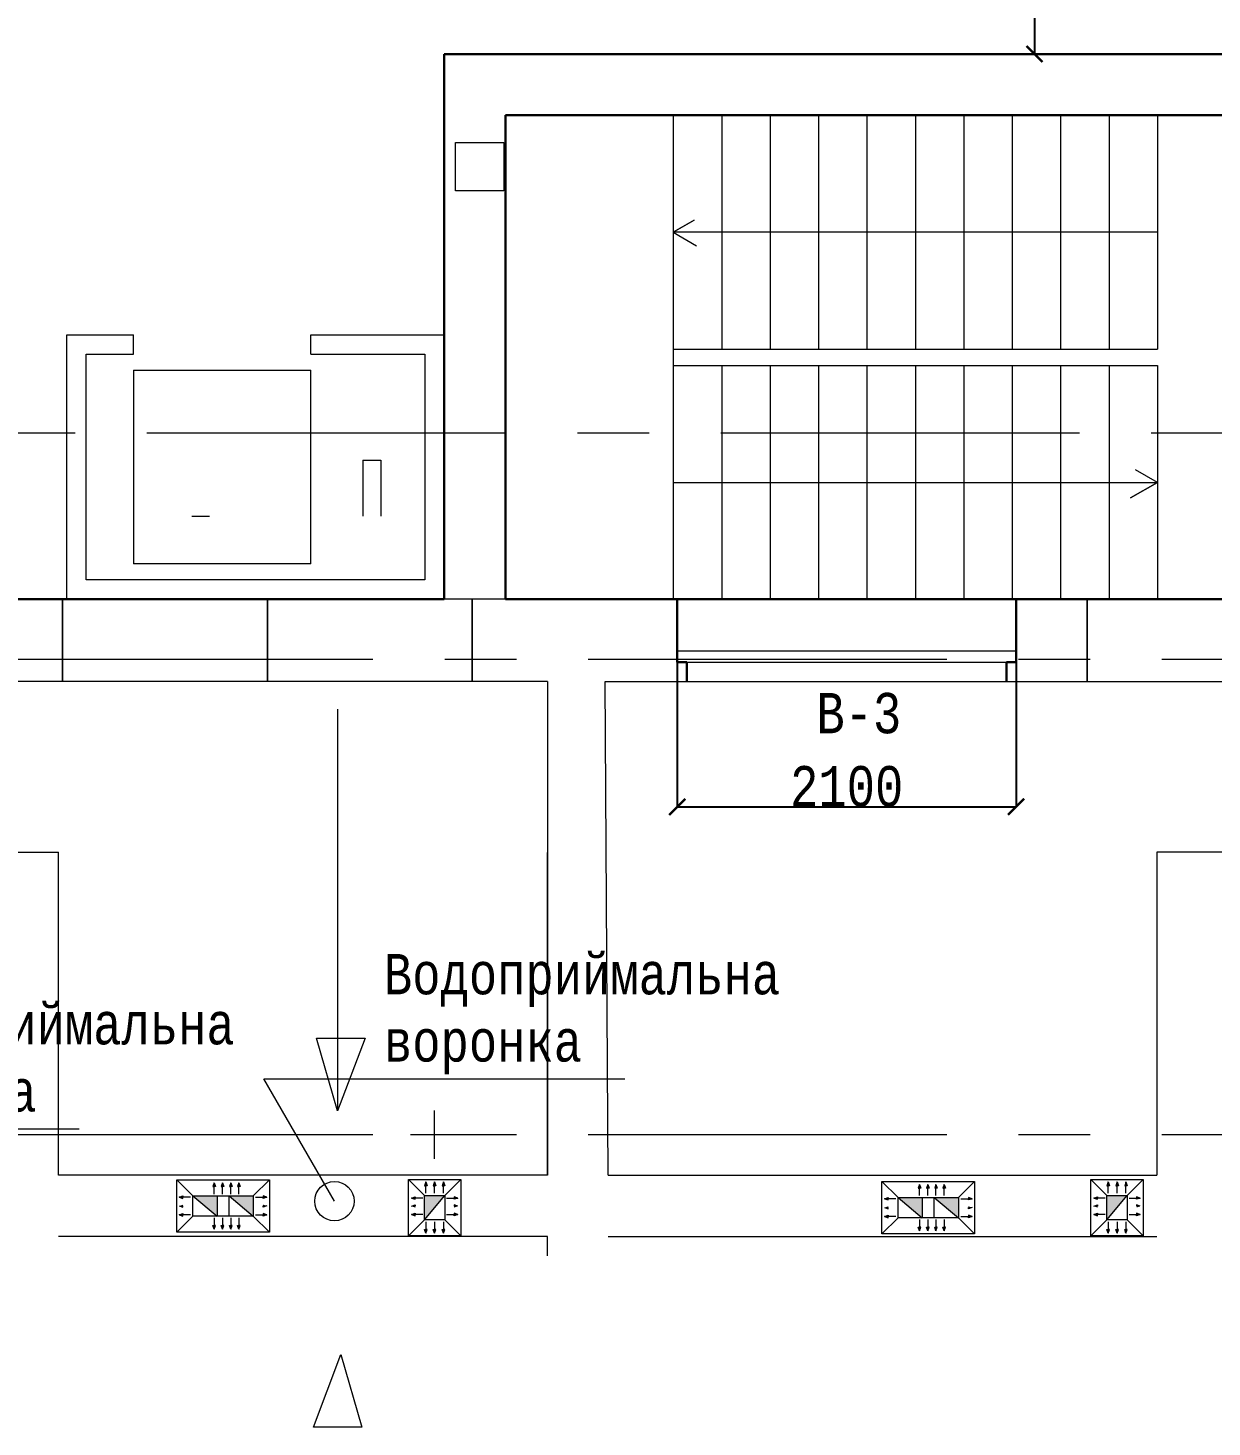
# Model space of a CAD drawing. Header units: millimetres. Extents: x -689206 to 4969298, y -1019800 to 703299.
# Drawn here: x 811638 to 818976, y -639733 to -631061 of the extents above; entities that cross this region are included whole.
import ezdxf

# ---------------------------------------------------------------- set-up
doc = ezdxf.new("R2010")
doc.units = ezdxf.units.MM
doc.linetypes.add('JIS_02_4.0', pattern=[5.5, 4, -1.5])
doc.linetypes.add('осеваяX2', pattern=[101.6, 63.5, -12.7, 12.7, -12.7])
doc.layers.add('кровля', color=211, linetype='Continuous')
doc.layers.add('четотам', color=7, linetype='Continuous')
for name, color, linetype, lineweight in [('ОКНА', 250, 'Continuous', 20), ('РАЗМЕРЫ', 7, 'Continuous', 9), ('сваи', 7, 'JIS_02_4.0', 30), ('стены', 7, 'Continuous', 20)]:
    doc.layers.add(name, color=color, linetype=linetype, lineweight=lineweight)
doc.styles.add('Аннотативный', font='isocteur.ttf', dxfattribs={"width": 0.7, "height": 250})
doc.dimstyles.new('Аннотативный', dxfattribs={"dimscale": 0, "dimtxt": 250, "dimasz": 100, "dimexe": 1.25, "dimexo": 0.625, "dimtad": 1, "dimdec": 0, "dimtxsty": 'Аннотативный', "dimblk": 'ARCHTICK', "dimcen": 2.5, "dimadec": 0, "dimazin": 0, "dimtfac": 1, "dimtdec": 0, "dimtmove": 0, "dimatfit": 3, "dimfxl": 1, "dimarcsym": 0})

# ---------------------------------------------------------------- blocks, each defined once
blk = doc.blocks.new('_ArchTick')
at = {"color": 0, "linetype": 'ByBlock', "const_width": 0.15}
blk.add_lwpolyline([(-0.5, -0.5), (0.5, 0.5)], dxfattribs=at)
blk = doc.blocks.new('*D4829')
at = {"layer": 'Defpoints', "color": 0, "linetype": 'ByBlock', "lineweight": 5, "transparency": 16777216}
for p in [(817874.3, -629352.4), (817875.5, -631222.3), (818935.5, -631222.3)]:
    blk.add_point(p, dxfattribs=at)
at = {"layer": 'РАЗМЕРЫ', "color": 0, "linetype": 'ByBlock', "lineweight": -2, "transparency": 16777216}
for p, q in [((817874.9, -629352.4), (817876.8, -629352.4)), ((817875.5, -629352.4), (817875.5, -631222.3)), ((818934.9, -631222.3), (817874.3, -631222.3))]:
    blk.add_line(p, q, dxfattribs=at)
at = {"layer": 'РАЗМЕРЫ', "color": 0, "linetype": 'ByBlock', "lineweight": -2, "transparency": 16777216, "xscale": 100, "yscale": 100, "zscale": 100}
for p, rotation in [((817875.5, -629352.4), 90), ((817875.5, -631222.3), 270)]:
    blk.add_blockref('_ArchTick', p, dxfattribs=dict(at, rotation=rotation))
at = {"layer": 'РАЗМЕРЫ', "color": 0, "linetype": 'ByBlock', "lineweight": 5, "transparency": 16777216, "insert": (817749.9, -630287.3), "char_height": 250, "attachment_point": 5, "rotation": 90, "style": 'Аннотативный'}
blk.add_mtext('2000', dxfattribs=at)
blk = doc.blocks.new('*D4837')
at = {"layer": 'Defpoints', "color": 0, "linetype": 'ByBlock', "lineweight": 5, "transparency": 16777216}
for p in [(815661.7, -634602.3), (817761.7, -634602.3), (817761.7, -635888.3)]:
    blk.add_point(p, dxfattribs=at)
at = {"layer": 'РАЗМЕРЫ', "color": 0, "linetype": 'ByBlock', "lineweight": -2, "transparency": 16777216}
for p, q in [((815661.7, -634602.9), (815661.7, -635889.5)), ((817761.7, -634602.9), (817761.7, -635889.5)), ((815661.7, -635888.3), (817761.7, -635888.3))]:
    blk.add_line(p, q, dxfattribs=at)
at = {"layer": 'РАЗМЕРЫ', "color": 0, "linetype": 'ByBlock', "lineweight": -2, "transparency": 16777216, "xscale": 100, "yscale": 100, "zscale": 100, "rotation": 180}
blk.add_blockref('_ArchTick', (815661.7, -635888.3), dxfattribs=at)
at = {"layer": 'РАЗМЕРЫ', "color": 0, "linetype": 'ByBlock', "lineweight": -2, "transparency": 16777216, "xscale": 100, "yscale": 100, "zscale": 100}
blk.add_blockref('_ArchTick', (817761.7, -635888.3), dxfattribs=at)
at = {"layer": 'РАЗМЕРЫ', "color": 0, "linetype": 'ByBlock', "lineweight": 5, "transparency": 16777216, "insert": (816711.7, -635762.6), "char_height": 250, "attachment_point": 5, "style": 'Аннотативный'}
blk.add_mtext('2100', dxfattribs=at)

msp = doc.modelspace()

# ---------------------------------------------------------------- hatches: boundary and pattern name
at = {"layer": 'кровля', "lineweight": 5}
h = msp.add_hatch(color=7, dxfattribs=at)
h.dxf.hatch_style = 1
h.paths.add_polyline_path([(812792.6, -638242.2), (812800.7, -638242.2), (812792.6, -638218.5)])
h.paths.add_polyline_path([(812784.4, -638242.2), (812792.6, -638242.2), (812792.6, -638218.5)])
h = msp.add_hatch(color=7, dxfattribs=at)
h.dxf.hatch_style = 1
h.paths.add_polyline_path([(812843.8, -638218.5), (812835.7, -638242.2), (812843.8, -638242.2)])
h.paths.add_polyline_path([(812843.8, -638218.5), (812843.8, -638242.2), (812852, -638242.2)])
h = msp.add_hatch(color=7, dxfattribs=at)
h.dxf.hatch_style = 1
h.paths.add_polyline_path([(812895.1, -638218.5), (812886.9, -638242.2), (812895.1, -638242.2)])
h.paths.add_polyline_path([(812895.1, -638218.5), (812895.1, -638242.2), (812903.2, -638242.2)])
h = msp.add_hatch(color=7, dxfattribs=at)
h.dxf.hatch_style = 1
h.paths.add_polyline_path([(812944.9, -638218.5), (812936.7, -638242.2), (812944.9, -638242.2)])
h.paths.add_polyline_path([(812944.9, -638218.5), (812944.9, -638242.2), (812953, -638242.2)])
at = {"layer": 'кровля', "lineweight": 5, "true_color": 0x000000}
h = msp.add_hatch(color=18, dxfattribs=at)
h.dxf.hatch_style = 1
h.paths.add_polyline_path([(814103, -638237.3), (814111.1, -638237.3), (814103, -638213.7)])
h.paths.add_polyline_path([(814094.9, -638237.3), (814103, -638237.3), (814103, -638213.7)])
h = msp.add_hatch(color=18, dxfattribs=at)
h.dxf.hatch_style = 1
h.paths.add_polyline_path([(814158.3, -638237.3), (814166.4, -638237.3), (814158.3, -638213.7)])
h.paths.add_polyline_path([(814150.2, -638237.3), (814158.3, -638237.3), (814158.3, -638213.7)])
h = msp.add_hatch(color=18, dxfattribs=at)
h.dxf.hatch_style = 1
h.paths.add_polyline_path([(814213.6, -638213.7), (814205.4, -638237.3), (814213.6, -638237.3)])
h.paths.add_polyline_path([(814213.6, -638213.7), (814213.6, -638237.3), (814221.7, -638237.3)])
h = msp.add_hatch(color=18, dxfattribs=at)
h.dxf.hatch_style = 1
h.paths.add_polyline_path([(818331.9, -638237.3), (818340.1, -638237.3), (818331.9, -638213.7)])
h.paths.add_polyline_path([(818323.8, -638237.3), (818331.9, -638237.3), (818331.9, -638213.7)])
h = msp.add_hatch(color=18, dxfattribs=at)
h.dxf.hatch_style = 1
h.paths.add_polyline_path([(818387.2, -638237.3), (818395.4, -638237.3), (818387.2, -638213.7)])
h.paths.add_polyline_path([(818379.1, -638237.3), (818387.2, -638237.3), (818387.2, -638213.7)])
h = msp.add_hatch(color=18, dxfattribs=at)
h.dxf.hatch_style = 1
h.paths.add_polyline_path([(818442.5, -638213.7), (818434.4, -638237.3), (818442.5, -638237.3)])
h.paths.add_polyline_path([(818442.5, -638213.7), (818442.5, -638237.3), (818450.7, -638237.3)])
at = {"layer": 'кровля', "lineweight": 5}
h = msp.add_hatch(color=7, dxfattribs=at)
h.dxf.hatch_style = 1
h.paths.add_polyline_path([(812575.3, -638307.2), (812598.9, -638315.4), (812598.9, -638307.2)])
h.paths.add_polyline_path([(812575.3, -638307.2), (812598.9, -638307.2), (812598.9, -638299.1)])
h = msp.add_hatch(color=7, dxfattribs=at)
h.dxf.hatch_style = 1
h.paths.add_polyline_path([(813095.5, -638307.2), (813095.5, -638315.4), (813119.2, -638307.2)])
h.paths.add_polyline_path([(813095.5, -638299.1), (813095.5, -638307.2), (813119.2, -638307.2)])
at = {"layer": 'кровля', "lineweight": 5, "true_color": 0x000000}
h = msp.add_hatch(color=18, dxfattribs=at)
h.dxf.hatch_style = 1
h.paths.add_polyline_path([(814014.3, -638313.1), (814037.9, -638321.2), (814037.9, -638313.1)])
h.paths.add_polyline_path([(814014.3, -638313.1), (814037.9, -638313.1), (814037.9, -638304.9)])
h = msp.add_hatch(color=18, dxfattribs=at)
h.dxf.hatch_style = 1
h.paths.add_polyline_path([(814278.6, -638313.1), (814278.6, -638321.2), (814302.3, -638313.1)])
h.paths.add_polyline_path([(814278.6, -638304.9), (814278.6, -638313.1), (814302.3, -638313.1)])
at = {"layer": 'кровля', "lineweight": 5}
h = msp.add_hatch(color=7, dxfattribs=at)
h.dxf.hatch_style = 1
h.paths.add_polyline_path([(817162.6, -638252.2), (817170.7, -638252.2), (817162.6, -638228.5)])
h.paths.add_polyline_path([(817154.4, -638252.2), (817162.6, -638252.2), (817162.6, -638228.5)])
h = msp.add_hatch(color=7, dxfattribs=at)
h.dxf.hatch_style = 1
h.paths.add_polyline_path([(817213.8, -638228.5), (817205.7, -638252.2), (817213.8, -638252.2)])
h.paths.add_polyline_path([(817213.8, -638228.5), (817213.8, -638252.2), (817222, -638252.2)])
h = msp.add_hatch(color=7, dxfattribs=at)
h.dxf.hatch_style = 1
h.paths.add_polyline_path([(817265.1, -638228.5), (817256.9, -638252.2), (817265.1, -638252.2)])
h.paths.add_polyline_path([(817265.1, -638228.5), (817265.1, -638252.2), (817273.2, -638252.2)])
h = msp.add_hatch(color=7, dxfattribs=at)
h.dxf.hatch_style = 1
h.paths.add_polyline_path([(817314.9, -638228.5), (817306.7, -638252.2), (817314.9, -638252.2)])
h.paths.add_polyline_path([(817314.9, -638228.5), (817314.9, -638252.2), (817323, -638252.2)])
at = {"layer": 'кровля', "lineweight": 5, "true_color": 0x000000}
h = msp.add_hatch(color=18, dxfattribs=at)
h.dxf.hatch_style = 1
h.paths.add_polyline_path([(818243.3, -638313.1), (818266.9, -638321.2), (818266.9, -638313.1)])
h.paths.add_polyline_path([(818243.3, -638313.1), (818266.9, -638313.1), (818266.9, -638304.9)])
h = msp.add_hatch(color=18, dxfattribs=at)
h.dxf.hatch_style = 1
h.paths.add_polyline_path([(818507.6, -638313.1), (818507.6, -638321.2), (818531.2, -638313.1)])
h.paths.add_polyline_path([(818507.6, -638304.9), (818507.6, -638313.1), (818531.2, -638313.1)])
at = {"layer": 'кровля', "lineweight": 5}
h = msp.add_hatch(color=7, dxfattribs=at)
h.dxf.hatch_style = 1
h.paths.add_polyline_path([(812575.3, -638362.5), (812598.9, -638370.7), (812598.9, -638362.5)])
h.paths.add_polyline_path([(812575.3, -638362.5), (812598.9, -638362.5), (812598.9, -638354.4)])
h = msp.add_hatch(color=7, dxfattribs=at)
h.dxf.hatch_style = 1
h.paths.add_polyline_path([(813095.5, -638362.5), (813095.5, -638370.7), (813119.2, -638362.5)])
h.paths.add_polyline_path([(813095.5, -638354.4), (813095.5, -638362.5), (813119.2, -638362.5)])
at = {"layer": 'кровля', "lineweight": 5, "true_color": 0x000000}
h = msp.add_hatch(color=18, dxfattribs=at)
h.dxf.hatch_style = 1
h.paths.add_polyline_path([(814014.3, -638364.3), (814037.9, -638372.5), (814037.9, -638364.3)])
h.paths.add_polyline_path([(814014.3, -638364.3), (814037.9, -638364.3), (814037.9, -638356.2)])
h = msp.add_hatch(color=18, dxfattribs=at)
h.dxf.hatch_style = 1
h.paths.add_polyline_path([(814278.6, -638364.3), (814278.6, -638372.5), (814302.3, -638364.3)])
h.paths.add_polyline_path([(814278.6, -638356.2), (814278.6, -638364.3), (814302.3, -638364.3)])
at = {"layer": 'кровля', "lineweight": 5}
h = msp.add_hatch(color=7, dxfattribs=at)
h.dxf.hatch_style = 1
h.paths.add_polyline_path([(816945.3, -638317.2), (816968.9, -638325.4), (816968.9, -638317.2)])
h.paths.add_polyline_path([(816945.3, -638317.2), (816968.9, -638317.2), (816968.9, -638309.1)])
h = msp.add_hatch(color=7, dxfattribs=at)
h.dxf.hatch_style = 1
h.paths.add_polyline_path([(816945.3, -638372.5), (816968.9, -638380.7), (816968.9, -638372.5)])
h.paths.add_polyline_path([(816945.3, -638372.5), (816968.9, -638372.5), (816968.9, -638364.4)])
h = msp.add_hatch(color=7, dxfattribs=at)
h.dxf.hatch_style = 1
h.paths.add_polyline_path([(817465.5, -638317.2), (817465.5, -638325.4), (817489.2, -638317.2)])
h.paths.add_polyline_path([(817465.5, -638309.1), (817465.5, -638317.2), (817489.2, -638317.2)])
h = msp.add_hatch(color=7, dxfattribs=at)
h.dxf.hatch_style = 1
h.paths.add_polyline_path([(817465.5, -638372.5), (817465.5, -638380.7), (817489.2, -638372.5)])
h.paths.add_polyline_path([(817465.5, -638364.4), (817465.5, -638372.5), (817489.2, -638372.5)])
at = {"layer": 'кровля', "lineweight": 5, "true_color": 0x000000}
h = msp.add_hatch(color=18, dxfattribs=at)
h.dxf.hatch_style = 1
h.paths.add_polyline_path([(818243.3, -638364.3), (818266.9, -638372.5), (818266.9, -638364.3)])
h.paths.add_polyline_path([(818243.3, -638364.3), (818266.9, -638364.3), (818266.9, -638356.2)])
h = msp.add_hatch(color=18, dxfattribs=at)
h.dxf.hatch_style = 1
h.paths.add_polyline_path([(818507.6, -638364.3), (818507.6, -638372.5), (818531.2, -638364.3)])
h.paths.add_polyline_path([(818507.6, -638356.2), (818507.6, -638364.3), (818531.2, -638364.3)])
at = {"layer": 'кровля', "lineweight": 5}
h = msp.add_hatch(color=7, dxfattribs=at)
h.dxf.hatch_style = 1
h.paths.add_polyline_path([(812598.9, -638417.8), (812598.9, -638409.7), (812575.3, -638417.8)])
h.paths.add_polyline_path([(812598.9, -638425.9), (812598.9, -638417.8), (812575.3, -638417.8)])
h = msp.add_hatch(color=7, dxfattribs=at)
h.dxf.hatch_style = 1
h.paths.add_polyline_path([(813119.2, -638417.8), (813095.5, -638409.7), (813095.5, -638417.8)])
h.paths.add_polyline_path([(813119.2, -638417.8), (813095.5, -638417.8), (813095.5, -638425.9)])
at = {"layer": 'кровля', "lineweight": 5, "true_color": 0x000000}
h = msp.add_hatch(color=18, dxfattribs=at)
h.dxf.hatch_style = 1
h.paths.add_polyline_path([(814037.9, -638415.6), (814037.9, -638407.4), (814014.3, -638415.6)])
h.paths.add_polyline_path([(814037.9, -638423.7), (814037.9, -638415.6), (814014.3, -638415.6)])
h = msp.add_hatch(color=18, dxfattribs=at)
h.dxf.hatch_style = 1
h.paths.add_polyline_path([(814302.3, -638415.6), (814278.6, -638407.4), (814278.6, -638415.6)])
h.paths.add_polyline_path([(814302.3, -638415.6), (814278.6, -638415.6), (814278.6, -638423.7)])
at = {"layer": 'кровля', "lineweight": 5}
h = msp.add_hatch(color=7, dxfattribs=at)
h.dxf.hatch_style = 1
h.paths.add_polyline_path([(816968.9, -638427.8), (816968.9, -638419.7), (816945.3, -638427.8)])
h.paths.add_polyline_path([(816968.9, -638435.9), (816968.9, -638427.8), (816945.3, -638427.8)])
h = msp.add_hatch(color=7, dxfattribs=at)
h.dxf.hatch_style = 1
h.paths.add_polyline_path([(817489.2, -638427.8), (817465.5, -638419.7), (817465.5, -638427.8)])
h.paths.add_polyline_path([(817489.2, -638427.8), (817465.5, -638427.8), (817465.5, -638435.9)])
at = {"layer": 'кровля', "lineweight": 5, "true_color": 0x000000}
h = msp.add_hatch(color=18, dxfattribs=at)
h.dxf.hatch_style = 1
h.paths.add_polyline_path([(818266.9, -638415.6), (818266.9, -638407.4), (818243.3, -638415.6)])
h.paths.add_polyline_path([(818266.9, -638423.7), (818266.9, -638415.6), (818243.3, -638415.6)])
h = msp.add_hatch(color=18, dxfattribs=at)
h.dxf.hatch_style = 1
h.paths.add_polyline_path([(818531.2, -638415.6), (818507.6, -638407.4), (818507.6, -638415.6)])
h.paths.add_polyline_path([(818531.2, -638415.6), (818507.6, -638415.6), (818507.6, -638423.7)])
at = {"layer": 'кровля', "lineweight": 5}
h = msp.add_hatch(color=7, dxfattribs=at)
h.dxf.hatch_style = 1
h.paths.add_polyline_path([(812792.6, -638506.5), (812800.7, -638482.9), (812792.6, -638482.9)])
h.paths.add_polyline_path([(812792.6, -638506.5), (812792.6, -638482.9), (812784.4, -638482.9)])
h = msp.add_hatch(color=7, dxfattribs=at)
h.dxf.hatch_style = 1
h.paths.add_polyline_path([(812843.8, -638482.9), (812835.7, -638482.9), (812843.8, -638506.5)])
h.paths.add_polyline_path([(812852, -638482.9), (812843.8, -638482.9), (812843.8, -638506.5)])
h = msp.add_hatch(color=7, dxfattribs=at)
h.dxf.hatch_style = 1
h.paths.add_polyline_path([(812895.1, -638482.9), (812886.9, -638482.9), (812895.1, -638506.5)])
h.paths.add_polyline_path([(812903.2, -638482.9), (812895.1, -638482.9), (812895.1, -638506.5)])
h = msp.add_hatch(color=7, dxfattribs=at)
h.dxf.hatch_style = 1
h.paths.add_polyline_path([(812944.9, -638482.9), (812936.7, -638482.9), (812944.9, -638506.5)])
h.paths.add_polyline_path([(812953, -638482.9), (812944.9, -638482.9), (812944.9, -638506.5)])
at = {"layer": 'кровля', "lineweight": 5, "true_color": 0x000000}
h = msp.add_hatch(color=18, dxfattribs=at)
h.dxf.hatch_style = 1
h.paths.add_polyline_path([(814103, -638531.3), (814111.1, -638507.7), (814103, -638507.7)])
h.paths.add_polyline_path([(814103, -638531.3), (814103, -638507.7), (814094.9, -638507.7)])
h = msp.add_hatch(color=18, dxfattribs=at)
h.dxf.hatch_style = 1
h.paths.add_polyline_path([(814158.3, -638531.3), (814166.4, -638507.7), (814158.3, -638507.7)])
h.paths.add_polyline_path([(814158.3, -638531.3), (814158.3, -638507.7), (814150.2, -638507.7)])
h = msp.add_hatch(color=18, dxfattribs=at)
h.dxf.hatch_style = 1
h.paths.add_polyline_path([(814213.6, -638507.7), (814205.4, -638507.7), (814213.6, -638531.3)])
h.paths.add_polyline_path([(814221.7, -638507.7), (814213.6, -638507.7), (814213.6, -638531.3)])
at = {"layer": 'кровля', "lineweight": 5}
h = msp.add_hatch(color=7, dxfattribs=at)
h.dxf.hatch_style = 1
h.paths.add_polyline_path([(817162.6, -638516.5), (817170.7, -638492.9), (817162.6, -638492.9)])
h.paths.add_polyline_path([(817162.6, -638516.5), (817162.6, -638492.9), (817154.4, -638492.9)])
h = msp.add_hatch(color=7, dxfattribs=at)
h.dxf.hatch_style = 1
h.paths.add_polyline_path([(817213.8, -638492.9), (817205.7, -638492.9), (817213.8, -638516.5)])
h.paths.add_polyline_path([(817222, -638492.9), (817213.8, -638492.9), (817213.8, -638516.5)])
h = msp.add_hatch(color=7, dxfattribs=at)
h.dxf.hatch_style = 1
h.paths.add_polyline_path([(817265.1, -638492.9), (817256.9, -638492.9), (817265.1, -638516.5)])
h.paths.add_polyline_path([(817273.2, -638492.9), (817265.1, -638492.9), (817265.1, -638516.5)])
h = msp.add_hatch(color=7, dxfattribs=at)
h.dxf.hatch_style = 1
h.paths.add_polyline_path([(817314.9, -638492.9), (817306.7, -638492.9), (817314.9, -638516.5)])
h.paths.add_polyline_path([(817323, -638492.9), (817314.9, -638492.9), (817314.9, -638516.5)])
at = {"layer": 'кровля', "lineweight": 5, "true_color": 0x000000}
h = msp.add_hatch(color=18, dxfattribs=at)
h.dxf.hatch_style = 1
h.paths.add_polyline_path([(818331.9, -638531.3), (818340.1, -638507.7), (818331.9, -638507.7)])
h.paths.add_polyline_path([(818331.9, -638531.3), (818331.9, -638507.7), (818323.8, -638507.7)])
h = msp.add_hatch(color=18, dxfattribs=at)
h.dxf.hatch_style = 1
h.paths.add_polyline_path([(818387.2, -638531.3), (818395.4, -638507.7), (818387.2, -638507.7)])
h.paths.add_polyline_path([(818387.2, -638531.3), (818387.2, -638507.7), (818379.1, -638507.7)])
h = msp.add_hatch(color=18, dxfattribs=at)
h.dxf.hatch_style = 1
h.paths.add_polyline_path([(818442.5, -638507.7), (818434.4, -638507.7), (818442.5, -638531.3)])
h.paths.add_polyline_path([(818450.7, -638507.7), (818442.5, -638507.7), (818442.5, -638531.3)])
at = {"layer": 'РАЗМЕРЫ', "lineweight": 5, "ltscale": 150}
h = msp.add_hatch(color=256, dxfattribs=at)
h.dxf.hatch_style = 1
h.paths.add_polyline_path([(813034.1, -638425), (813034.1, -638300), (812884.1, -638300)])
h.paths.add_polyline_path([(812810.4, -638425), (812810.4, -638300), (812660.4, -638300)])
h = msp.add_hatch(color=256, dxfattribs=at)
h.dxf.hatch_style = 1
h.paths.add_polyline_path([(814220.8, -638297.5), (814095.8, -638297.5), (814095.8, -638447.5)])
h = msp.add_hatch(color=256, dxfattribs=at)
h.dxf.hatch_style = 1
h.paths.add_polyline_path([(818449.7, -638297.5), (818324.7, -638297.5), (818324.7, -638447.5)])
h = msp.add_hatch(color=256, dxfattribs=at)
h.dxf.hatch_style = 1
h.paths.add_polyline_path([(817404.1, -638435), (817404.1, -638310), (817254.1, -638310)])
h.paths.add_polyline_path([(817180.4, -638435), (817180.4, -638310), (817030.4, -638310)])

# ---------------------------------------------------------------- linework, layer by layer
at = {"layer": 'кровля', "color": 7, "lineweight": 5}
for p, q in [((812660.4, -638300), (812560.4, -638200)), ((812792.6, -638218.5), (812784.4, -638242.2)), ((812792.6, -638288.5), (812792.6, -638218.5)), ((812792.6, -638218.5), (812800.7, -638242.2)), ((812843.8, -638218.5), (812835.7, -638242.2)), ((812843.8, -638288.5), (812843.8, -638218.5)), ((812843.8, -638218.5), (812852, -638242.2)), ((812895.1, -638218.5), (812886.9, -638242.2)), ((812895.1, -638288.5), (812895.1, -638218.5)), ((812895.1, -638218.5), (812903.2, -638242.2)), ((812944.9, -638218.5), (812936.7, -638242.2)), ((812944.9, -638288.5), (812944.9, -638218.5)), ((812944.9, -638218.5), (812953, -638242.2)), ((813034.1, -638300), (813134.1, -638200)), ((817030.4, -638310), (816930.4, -638210)), ((817404.1, -638310), (817504.1, -638210)), ((812575.3, -638307.2), (812598.9, -638299.1)), ((812645.3, -638307.2), (812575.3, -638307.2)), ((812575.3, -638307.2), (812598.9, -638315.4)), ((812598.9, -638299.1), (812598.9, -638307.2)), ((812598.9, -638315.4), (812598.9, -638307.2)), ((812784.4, -638242.2), (812792.6, -638242.2)), ((812800.7, -638242.2), (812792.6, -638242.2)), ((812835.7, -638242.2), (812843.8, -638242.2)), ((812852, -638242.2), (812843.8, -638242.2)), ((812886.9, -638242.2), (812895.1, -638242.2)), ((812903.2, -638242.2), (812895.1, -638242.2)), ((812936.7, -638242.2), (812944.9, -638242.2)), ((812953, -638242.2), (812944.9, -638242.2)), ((813049.2, -638307.2), (813119.2, -638307.2)), ((813119.2, -638307.2), (813095.5, -638299.1)), ((813095.5, -638299.1), (813095.5, -638307.2)), ((813119.2, -638307.2), (813095.5, -638315.4)), ((813095.5, -638315.4), (813095.5, -638307.2)), ((817162.6, -638228.5), (817154.4, -638252.2)), ((817154.4, -638252.2), (817162.6, -638252.2)), ((817162.6, -638298.5), (817162.6, -638228.5)), ((817162.6, -638228.5), (817170.7, -638252.2)), ((817170.7, -638252.2), (817162.6, -638252.2)), ((817213.8, -638228.5), (817205.7, -638252.2)), ((817205.7, -638252.2), (817213.8, -638252.2)), ((817213.8, -638298.5), (817213.8, -638228.5)), ((817213.8, -638228.5), (817222, -638252.2)), ((817222, -638252.2), (817213.8, -638252.2)), ((817265.1, -638228.5), (817256.9, -638252.2)), ((817256.9, -638252.2), (817265.1, -638252.2)), ((817265.1, -638298.5), (817265.1, -638228.5)), ((817265.1, -638228.5), (817273.2, -638252.2)), ((817273.2, -638252.2), (817265.1, -638252.2)), ((817314.9, -638228.5), (817306.7, -638252.2)), ((817306.7, -638252.2), (817314.9, -638252.2)), ((817314.9, -638298.5), (817314.9, -638228.5)), ((817314.9, -638228.5), (817323, -638252.2)), ((817323, -638252.2), (817314.9, -638252.2)), ((812575.3, -638362.5), (812598.9, -638370.7)), ((812598.9, -638370.7), (812598.9, -638362.5)), ((813119.2, -638362.5), (813095.5, -638370.7)), ((813095.5, -638370.7), (813095.5, -638362.5)), ((816945.3, -638317.2), (816968.9, -638309.1)), ((817015.3, -638317.2), (816945.3, -638317.2)), ((816945.3, -638317.2), (816968.9, -638325.4)), ((816945.3, -638372.5), (816968.9, -638380.7)), ((816968.9, -638309.1), (816968.9, -638317.2)), ((816968.9, -638325.4), (816968.9, -638317.2)), ((816968.9, -638380.7), (816968.9, -638372.5)), ((817419.2, -638317.2), (817489.2, -638317.2)), ((817489.2, -638317.2), (817465.5, -638309.1)), ((817465.5, -638309.1), (817465.5, -638317.2)), ((817489.2, -638317.2), (817465.5, -638325.4)), ((817465.5, -638325.4), (817465.5, -638317.2)), ((817489.2, -638372.5), (817465.5, -638380.7)), ((817465.5, -638380.7), (817465.5, -638372.5)), ((812660.4, -638425), (812560.4, -638525)), ((812575.3, -638417.8), (812598.9, -638409.7)), ((812645.3, -638417.8), (812575.3, -638417.8)), ((812575.3, -638417.8), (812598.9, -638425.9)), ((812598.9, -638409.7), (812598.9, -638417.8)), ((812598.9, -638425.9), (812598.9, -638417.8)), ((812792.6, -638436.5), (812792.6, -638506.5)), ((812843.8, -638436.5), (812843.8, -638506.5)), ((812895.1, -638436.5), (812895.1, -638506.5)), ((812944.9, -638436.5), (812944.9, -638506.5)), ((813034.1, -638425), (813134.1, -638525)), ((813049.2, -638417.8), (813119.2, -638417.8)), ((813119.2, -638417.8), (813095.5, -638409.7)), ((813095.5, -638409.7), (813095.5, -638417.8)), ((813119.2, -638417.8), (813095.5, -638425.9)), ((813095.5, -638425.9), (813095.5, -638417.8)), ((817030.4, -638435), (816930.4, -638535)), ((816945.3, -638427.8), (816968.9, -638419.7)), ((817015.3, -638427.8), (816945.3, -638427.8)), ((816945.3, -638427.8), (816968.9, -638435.9)), ((816968.9, -638419.7), (816968.9, -638427.8)), ((816968.9, -638435.9), (816968.9, -638427.8)), ((817162.6, -638446.5), (817162.6, -638516.5)), ((817213.8, -638446.5), (817213.8, -638516.5)), ((817265.1, -638446.5), (817265.1, -638516.5)), ((817314.9, -638446.5), (817314.9, -638516.5)), ((817404.1, -638435), (817504.1, -638535)), ((817419.2, -638427.8), (817489.2, -638427.8)), ((817489.2, -638427.8), (817465.5, -638419.7)), ((817465.5, -638419.7), (817465.5, -638427.8)), ((817489.2, -638427.8), (817465.5, -638435.9)), ((817465.5, -638435.9), (817465.5, -638427.8)), ((812792.6, -638506.5), (812784.4, -638482.9)), ((812784.4, -638482.9), (812792.6, -638482.9)), ((812792.6, -638506.5), (812800.7, -638482.9)), ((812800.7, -638482.9), (812792.6, -638482.9)), ((812843.8, -638506.5), (812835.7, -638482.9)), ((812835.7, -638482.9), (812843.8, -638482.9)), ((812843.8, -638506.5), (812852, -638482.9)), ((812852, -638482.9), (812843.8, -638482.9)), ((812895.1, -638506.5), (812886.9, -638482.9)), ((812886.9, -638482.9), (812895.1, -638482.9)), ((812895.1, -638506.5), (812903.2, -638482.9)), ((812903.2, -638482.9), (812895.1, -638482.9)), ((812944.9, -638506.5), (812936.7, -638482.9)), ((812936.7, -638482.9), (812944.9, -638482.9)), ((812944.9, -638506.5), (812953, -638482.9)), ((812953, -638482.9), (812944.9, -638482.9)), ((817162.6, -638516.5), (817154.4, -638492.9)), ((817154.4, -638492.9), (817162.6, -638492.9)), ((817162.6, -638516.5), (817170.7, -638492.9)), ((817170.7, -638492.9), (817162.6, -638492.9)), ((817213.8, -638516.5), (817205.7, -638492.9)), ((817205.7, -638492.9), (817213.8, -638492.9)), ((817213.8, -638516.5), (817222, -638492.9)), ((817222, -638492.9), (817213.8, -638492.9)), ((817265.1, -638516.5), (817256.9, -638492.9)), ((817256.9, -638492.9), (817265.1, -638492.9)), ((817265.1, -638516.5), (817273.2, -638492.9)), ((817273.2, -638492.9), (817265.1, -638492.9)), ((817314.9, -638516.5), (817306.7, -638492.9)), ((817306.7, -638492.9), (817314.9, -638492.9)), ((817314.9, -638516.5), (817323, -638492.9)), ((817323, -638492.9), (817314.9, -638492.9))]:
    msp.add_line(p, q, dxfattribs=at)
at = {"layer": 'кровля', "color": 18, "lineweight": 5, "true_color": 0x000000}
for p, q in [((814095.8, -638297.5), (813995.8, -638197.5)), ((814103, -638213.7), (814094.9, -638237.3)), ((814103, -638283.7), (814103, -638213.7)), ((814103, -638213.7), (814111.1, -638237.3)), ((814158.3, -638213.7), (814150.2, -638237.3)), ((814158.3, -638283.7), (814158.3, -638213.7)), ((814158.3, -638213.7), (814166.4, -638237.3)), ((814213.6, -638213.7), (814205.4, -638237.3)), ((814213.6, -638283.7), (814213.6, -638213.7)), ((814213.6, -638213.7), (814221.7, -638237.3)), ((814220.8, -638297.5), (814320.8, -638197.5)), ((818324.7, -638297.5), (818224.7, -638197.5)), ((818331.9, -638213.7), (818323.8, -638237.3)), ((818331.9, -638283.7), (818331.9, -638213.7)), ((818331.9, -638213.7), (818340.1, -638237.3)), ((818387.2, -638213.7), (818379.1, -638237.3)), ((818387.2, -638283.7), (818387.2, -638213.7)), ((818387.2, -638213.7), (818395.4, -638237.3)), ((818442.5, -638213.7), (818434.4, -638237.3)), ((818442.5, -638283.7), (818442.5, -638213.7)), ((818442.5, -638213.7), (818450.7, -638237.3)), ((818449.7, -638297.5), (818549.7, -638197.5)), ((814014.3, -638313.1), (814037.9, -638304.9)), ((814037.9, -638304.9), (814037.9, -638313.1)), ((814094.9, -638237.3), (814103, -638237.3)), ((814111.1, -638237.3), (814103, -638237.3)), ((814150.2, -638237.3), (814158.3, -638237.3)), ((814166.4, -638237.3), (814158.3, -638237.3)), ((814205.4, -638237.3), (814213.6, -638237.3)), ((814221.7, -638237.3), (814213.6, -638237.3)), ((814302.3, -638313.1), (814278.6, -638304.9)), ((814278.6, -638304.9), (814278.6, -638313.1)), ((818243.3, -638313.1), (818266.9, -638304.9)), ((818266.9, -638304.9), (818266.9, -638313.1)), ((818323.8, -638237.3), (818331.9, -638237.3)), ((818340.1, -638237.3), (818331.9, -638237.3)), ((818379.1, -638237.3), (818387.2, -638237.3)), ((818395.4, -638237.3), (818387.2, -638237.3)), ((818434.4, -638237.3), (818442.5, -638237.3)), ((818450.7, -638237.3), (818442.5, -638237.3)), ((818531.2, -638313.1), (818507.6, -638304.9)), ((818507.6, -638304.9), (818507.6, -638313.1)), ((814084.3, -638313.1), (814014.3, -638313.1)), ((814014.3, -638313.1), (814037.9, -638321.2)), ((814014.3, -638364.3), (814037.9, -638356.2)), ((814037.9, -638321.2), (814037.9, -638313.1)), ((814037.9, -638356.2), (814037.9, -638364.3)), ((814232.3, -638313.1), (814302.3, -638313.1)), ((814302.3, -638313.1), (814278.6, -638321.2)), ((814278.6, -638321.2), (814278.6, -638313.1)), ((814302.3, -638364.3), (814278.6, -638356.2)), ((814278.6, -638356.2), (814278.6, -638364.3)), ((818313.3, -638313.1), (818243.3, -638313.1)), ((818243.3, -638313.1), (818266.9, -638321.2)), ((818243.3, -638364.3), (818266.9, -638356.2)), ((818266.9, -638321.2), (818266.9, -638313.1)), ((818266.9, -638356.2), (818266.9, -638364.3)), ((818461.2, -638313.1), (818531.2, -638313.1)), ((818531.2, -638313.1), (818507.6, -638321.2)), ((818507.6, -638321.2), (818507.6, -638313.1)), ((818531.2, -638364.3), (818507.6, -638356.2)), ((818507.6, -638356.2), (818507.6, -638364.3)), ((814095.8, -638447.5), (813995.8, -638547.5)), ((814014.3, -638415.6), (814037.9, -638407.4)), ((814084.3, -638415.6), (814014.3, -638415.6)), ((814014.3, -638415.6), (814037.9, -638423.7)), ((814037.9, -638407.4), (814037.9, -638415.6)), ((814037.9, -638423.7), (814037.9, -638415.6)), ((814103, -638461.3), (814103, -638531.3)), ((814158.3, -638461.3), (814158.3, -638531.3)), ((814213.6, -638461.3), (814213.6, -638531.3)), ((814220.8, -638447.5), (814320.8, -638547.5)), ((814232.3, -638415.6), (814302.3, -638415.6)), ((814302.3, -638415.6), (814278.6, -638407.4)), ((814278.6, -638407.4), (814278.6, -638415.6)), ((814302.3, -638415.6), (814278.6, -638423.7)), ((814278.6, -638423.7), (814278.6, -638415.6)), ((818324.7, -638447.5), (818224.7, -638547.5)), ((818243.3, -638415.6), (818266.9, -638407.4)), ((818313.3, -638415.6), (818243.3, -638415.6)), ((818243.3, -638415.6), (818266.9, -638423.7)), ((818266.9, -638407.4), (818266.9, -638415.6)), ((818266.9, -638423.7), (818266.9, -638415.6)), ((818331.9, -638461.3), (818331.9, -638531.3)), ((818387.2, -638461.3), (818387.2, -638531.3)), ((818442.5, -638461.3), (818442.5, -638531.3)), ((818449.7, -638447.5), (818549.7, -638547.5)), ((818461.2, -638415.6), (818531.2, -638415.6)), ((818531.2, -638415.6), (818507.6, -638407.4)), ((818507.6, -638407.4), (818507.6, -638415.6)), ((818531.2, -638415.6), (818507.6, -638423.7)), ((818507.6, -638423.7), (818507.6, -638415.6)), ((814103, -638531.3), (814094.9, -638507.7)), ((814094.9, -638507.7), (814103, -638507.7)), ((814103, -638531.3), (814111.1, -638507.7)), ((814111.1, -638507.7), (814103, -638507.7)), ((814158.3, -638531.3), (814150.2, -638507.7)), ((814150.2, -638507.7), (814158.3, -638507.7)), ((814158.3, -638531.3), (814166.4, -638507.7)), ((814166.4, -638507.7), (814158.3, -638507.7)), ((814213.6, -638531.3), (814205.4, -638507.7)), ((814205.4, -638507.7), (814213.6, -638507.7)), ((814213.6, -638531.3), (814221.7, -638507.7)), ((814221.7, -638507.7), (814213.6, -638507.7)), ((818331.9, -638531.3), (818323.8, -638507.7)), ((818323.8, -638507.7), (818331.9, -638507.7)), ((818331.9, -638531.3), (818340.1, -638507.7)), ((818340.1, -638507.7), (818331.9, -638507.7)), ((818387.2, -638531.3), (818379.1, -638507.7)), ((818379.1, -638507.7), (818387.2, -638507.7)), ((818387.2, -638531.3), (818395.4, -638507.7)), ((818395.4, -638507.7), (818387.2, -638507.7)), ((818442.5, -638531.3), (818434.4, -638507.7)), ((818434.4, -638507.7), (818442.5, -638507.7)), ((818442.5, -638531.3), (818450.7, -638507.7)), ((818450.7, -638507.7), (818442.5, -638507.7))]:
    msp.add_line(p, q, dxfattribs=at)
at = {"layer": 'кровля', "color": 7, "lineweight": 5}
for points in [[(813134.1, -638200), (813134.1, -638525), (812560.4, -638525), (812560.4, -638200)], [(817504.1, -638210), (817504.1, -638535), (816930.4, -638535), (816930.4, -638210)], [(813034.1, -638300), (813034.1, -638425), (812660.4, -638425), (812660.4, -638300)], [(817404.1, -638310), (817404.1, -638435), (817030.4, -638435), (817030.4, -638310)]]:
    msp.add_lwpolyline(points, close=True, dxfattribs=at)
at = {"layer": 'кровля', "color": 18, "lineweight": 5, "true_color": 0x000000}
for points in [[(813995.8, -638197.5), (814320.8, -638197.5), (814320.8, -638547.5), (813995.8, -638547.5)], [(818224.7, -638197.5), (818549.7, -638197.5), (818549.7, -638547.5), (818224.7, -638547.5)], [(814095.8, -638297.5), (814220.8, -638297.5), (814220.8, -638447.5), (814095.8, -638447.5)], [(818324.7, -638297.5), (818449.7, -638297.5), (818449.7, -638447.5), (818324.7, -638447.5)]]:
    msp.add_lwpolyline(points, close=True, dxfattribs=at)
at = {"layer": 'ОКНА'}
msp.add_line((815661.7, -634992.3), (815661.7, -634922.3), dxfattribs=at)
at = {"layer": 'ОКНА', "lineweight": 9}
for p, q in [((815661.7, -634922.3), (817761.7, -634922.3)), ((815721.7, -634992.3), (817701.7, -634992.3))]:
    msp.add_line(p, q, dxfattribs=at)
at = {"layer": 'РАЗМЕРЫ', "linetype": 'ByBlock', "lineweight": 30}
for p, q in [((820298.1, -631222.3), (814218.1, -631222.3)), ((814218.1, -634602.3), (814218.1, -631222.3)), ((814218.1, -631222.3), (820298.1, -631222.3)), ((819918.1, -631602.3), (814598.1, -631602.3)), ((814598.1, -634602.3), (814598.1, -631602.3)), ((807002.4, -634602.3), (814218.1, -634602.3)), ((814598.1, -634602.3), (819918.1, -634602.3))]:
    msp.add_line(p, q, dxfattribs=at)
at = {"layer": 'РАЗМЕРЫ', "linetype": 'ByBlock', "lineweight": 13}
for p, q in [((815637.2, -631602.3), (815637.2, -633052.3)), ((815937.2, -631602.3), (815937.2, -633052.3)), ((816237.2, -631602.3), (816237.2, -633052.3)), ((816537.2, -631602.3), (816537.2, -633052.3)), ((816837.2, -631602.3), (816837.2, -633052.3)), ((817137.2, -631602.3), (817137.2, -633052.3)), ((817437.2, -631602.3), (817437.2, -633052.3)), ((817737.2, -631602.3), (817737.2, -633052.3)), ((818037.2, -631602.3), (818037.2, -633052.3)), ((818337.2, -631602.3), (818337.2, -633052.3)), ((818637.2, -631602.3), (818637.2, -633052.3)), ((815637.2, -632327.3), (815766.4, -632252.7)), ((815766.4, -632252.7), (815637.2, -632327.3)), ((818637.2, -632327.3), (815637.2, -632327.3)), ((815637.2, -632327.3), (815637.2, -633877.3)), ((815637.2, -632327.3), (815781.1, -632410.4)), ((811878.1, -634602.3), (811878.1, -632962.3)), ((815637.2, -633052.3), (818637.2, -633052.3)), ((815637.2, -633152.3), (815637.2, -634602.3)), ((815637.2, -633152.3), (818637.2, -633152.3)), ((815937.2, -633152.3), (815937.2, -634602.3)), ((816237.2, -633152.3), (816237.2, -634602.3)), ((816537.2, -633152.3), (816537.2, -634602.3)), ((816837.2, -633152.3), (816837.2, -634602.3)), ((817137.2, -633152.3), (817137.2, -634602.3)), ((817437.2, -633152.3), (817437.2, -634602.3)), ((817737.2, -633152.3), (817737.2, -634602.3)), ((818037.2, -633152.3), (818037.2, -634602.3)), ((818337.2, -633152.3), (818337.2, -634602.3)), ((818637.2, -633152.3), (818637.2, -634602.3)), ((818637.2, -633877.3), (818502.3, -633799.4)), ((815637.2, -633877.3), (818637.2, -633877.3)), ((818637.2, -633877.3), (818471.1, -633973.2)), ((818471.1, -633973.2), (818637.2, -633877.3)), ((814858.3, -635112.3), (809128.3, -635112.3)), ((815215.9, -635112.3), (821457.2, -635112.3)), ((809128.3, -636169.9), (811828.3, -636169.9)), ((821457.2, -636169.9), (818634.1, -636169.9))]:
    msp.add_line(p, q, dxfattribs=at)
at = {"layer": 'РАЗМЕРЫ', "lineweight": 13}
for p, q in [((811878.1, -632962.3), (812291.2, -632962.3)), ((812291.2, -633082.3), (812291.2, -632962.3)), ((813391.2, -632962.3), (814218.1, -632962.3)), ((813391.2, -633082.3), (813391.2, -632962.3)), ((811998.1, -634482.3), (811998.1, -633082.3)), ((811998.1, -633082.3), (812291.2, -633082.3)), ((813391.2, -633082.3), (814098.1, -633082.3)), ((814098.1, -633082.3), (814098.1, -634482.3)), ((812291.2, -633182.1), (812291.2, -634382.3)), ((812291.2, -633182.1), (813391.2, -633182.1)), ((813391.2, -634382.3), (813391.2, -633182.1)), ((813714, -633739.7), (813824, -633739.7)), ((812652.7, -634086), (812762.7, -634086)), ((813391.2, -634382.3), (812291.2, -634382.3)), ((814098.1, -634482.3), (811998.1, -634482.3))]:
    msp.add_line(p, q, dxfattribs=at)
at = {"layer": 'РАЗМЕРЫ', "linetype": 'осеваяX2', "lineweight": 5, "ltscale": 35}
msp.add_line((850158.3, -633573), (783105.6, -633573), dxfattribs=at)
at = {"layer": 'РАЗМЕРЫ', "linetype": 'ByBlock', "lineweight": 9, "ltscale": 35}
for p, q in [((811851.7, -634602.3), (811851.7, -635112.3)), ((811851.7, -635112.3), (811851.7, -634602.3)), ((813121.7, -634602.3), (813121.7, -635112.3)), ((813121.7, -635112.3), (813121.7, -634602.3)), ((814598.1, -634602.3), (814218.1, -634602.3)), ((814391.7, -634602.3), (814391.7, -635112.3)), ((814391.7, -635112.3), (814391.7, -634602.3)), ((815661.7, -634602.3), (815661.7, -635112.3)), ((815661.7, -635112.3), (815661.7, -634602.3)), ((818201.7, -634602.3), (818201.7, -635112.3)), ((818201.7, -635112.3), (818201.7, -634602.3))]:
    msp.add_line(p, q, dxfattribs=at)
at = {"layer": 'РАЗМЕРЫ', "lineweight": 5, "ltscale": 35}
for p, q in [((815661.7, -634602.3), (815661.7, -635112.3)), ((817761.7, -635112.3), (817761.7, -634602.3)), ((815661.7, -635112.3), (817761.7, -635112.3))]:
    msp.add_line(p, q, dxfattribs=at)
at = {"layer": 'РАЗМЕРЫ', "lineweight": 30}
for p, q in [((815661.7, -634992.3), (815721.7, -634992.3)), ((815721.7, -634992.3), (815721.7, -635112.3)), ((817761.7, -634992.3), (817701.7, -634992.3)), ((817701.7, -634992.3), (817701.7, -635112.3))]:
    msp.add_line(p, q, dxfattribs=at)
at = {"layer": 'РАЗМЕРЫ', "lineweight": 9, "ltscale": 150}
for p, q in [((813537.2, -638332.5), (813099, -637573.6)), ((813099, -637573.6), (815336.2, -637573.6)), ((809719, -637883.6), (811956.2, -637883.6))]:
    msp.add_line(p, q, dxfattribs=at)
msp.add_circle((813537.2, -638332.5), 122, dxfattribs=at)
at = {"layer": 'сваи', "linetype": 'ByBlock', "lineweight": 9, "ltscale": 35}
msp.add_line((813557.2, -635282.5), (813557.2, -637772.5), dxfattribs=at)
at = {"layer": 'сваи', "linetype": 'ByBlock', "lineweight": 20, "ltscale": 35}
for p, q in [((813557.2, -637772.5), (813427.2, -637322.5)), ((813427.2, -637322.5), (813557.2, -637322.5)), ((813557.2, -637322.5), (813727.2, -637322.5)), ((813727.2, -637322.5), (813557.2, -637772.5)), ((813407.2, -639732.5), (813577.2, -639282.5)), ((813577.2, -639282.5), (813707.2, -639732.5)), ((813577.2, -639732.5), (813407.2, -639732.5)), ((813707.2, -639732.5), (813577.2, -639732.5))]:
    msp.add_line(p, q, dxfattribs=at)
at = {"layer": 'сваи', "linetype": 'ByBlock', "lineweight": 13, "ltscale": 35}
for p, q in [((814858.3, -638172.3), (811828.3, -638172.3)), ((814858.3, -638552.3), (811828.3, -638552.3))]:
    msp.add_line(p, q, dxfattribs=at)
at = {"layer": 'стены', "lineweight": 13}
for p, q in [((813714, -633739.7), (813714, -634086)), ((813824, -633739.7), (813824, -634086)), ((814858.3, -635112.3), (814858.3, -638172.3)), ((815233.3, -638172.3), (815215.2, -635112.3)), ((811828.3, -638172.3), (811828.3, -636169.9)), ((818634.1, -636169.9), (818634.1, -638172.3)), ((815233.3, -638172.3), (818634.1, -638172.3)), ((815233.3, -638552.3), (818634.1, -638552.3))]:
    msp.add_line(p, q, dxfattribs=at)
at = {"layer": 'стены', "color": 18, "lineweight": 30, "true_color": 0x000000}
for p, q in [((815661.7, -634992.3), (815661.7, -634602.3)), ((817761.7, -634602.3), (817761.7, -634992.3))]:
    msp.add_line(p, q, dxfattribs=at)
at = {"layer": 'стены', "linetype": 'осеваяX2', "lineweight": 5, "ltscale": 35}
for p, q in [((783105.6, -634972.3), (850158.3, -634972.3)), ((783105.6, -637920.3), (850158.3, -637920.3))]:
    msp.add_line(p, q, dxfattribs=at)
at = {"layer": 'стены', "lineweight": 20}
for p, q in [((814858.3, -638172.3), (814858.3, -636172.3)), ((815233.3, -638172.3), (817113.3, -638172.3)), ((814858.3, -638672.3), (814858.3, -638552.3))]:
    msp.add_line(p, q, dxfattribs=at)
at = {"layer": 'стены'}
for p, q in [((814158.3, -638070.3), (814158.3, -637770.3)), ((814008.3, -637920.3), (814308.3, -637920.3))]:
    msp.add_line(p, q, dxfattribs=at)
msp.add_lwpolyline([(814287.8, -631770.3), (814587.8, -631770.3), (814587.8, -632070.3), (814287.8, -632070.3)], close=True, dxfattribs=at)
at = {"layer": 'четотам', "color": 7, "lineweight": 5}
for points in [[(812660.4, -638300), (812810.4, -638300), (812810.4, -638425), (812660.4, -638425), (812660.4, -638300), (812810.4, -638425)], [(812884.1, -638300), (813034.1, -638300), (813034.1, -638425), (812884.1, -638425), (812884.1, -638300), (813034.1, -638425)], [(817030.4, -638310), (817180.4, -638310), (817180.4, -638435), (817030.4, -638435), (817030.4, -638310), (817180.4, -638435)], [(817254.1, -638310), (817404.1, -638310), (817404.1, -638435), (817254.1, -638435), (817254.1, -638310), (817404.1, -638435)]]:
    msp.add_lwpolyline(points, dxfattribs=at)
at = {"layer": 'четотам', "color": 18, "lineweight": 5, "true_color": 0x000000}
for points in [[(814095.8, -638447.5), (814095.8, -638297.5), (814220.8, -638297.5), (814220.8, -638447.5), (814095.8, -638447.5), (814220.8, -638297.5)], [(814095.8, -638447.5), (814095.8, -638297.5), (814220.8, -638297.5), (814220.8, -638447.5), (814095.8, -638447.5), (814220.8, -638297.5)], [(818324.7, -638447.5), (818324.7, -638297.5), (818449.7, -638297.5), (818449.7, -638447.5), (818324.7, -638447.5), (818449.7, -638297.5)], [(818324.7, -638447.5), (818324.7, -638297.5), (818449.7, -638297.5), (818449.7, -638447.5), (818324.7, -638447.5), (818449.7, -638297.5)]]:
    msp.add_lwpolyline(points, dxfattribs=at)

# ---------------------------------------------------------------- texts
at = {"layer": 'РАЗМЕРЫ', "lineweight": 20, "ltscale": 150, "insert": (816523.9, -635182.6), "char_height": 250, "width": 922.913, "attachment_point": 1, "style": 'Аннотативный'}
msp.add_mtext('В-3', dxfattribs=at)
at = {"layer": 'РАЗМЕРЫ', "lineweight": 13, "ltscale": 150, "char_height": 250, "width": 850, "attachment_point": 1, "style": 'Аннотативный'}
for insert in [(813844.1, -636800.6), (810464.1, -637110.6)]:
    msp.add_mtext('Водоприймальна воронка', dxfattribs=dict(at, insert=insert))

# ---------------------------------------------------------------- dimensions: what is measured, and where the dimension line sits
at = {"layer": 'РАЗМЕРЫ', "linetype": 'ByBlock', "lineweight": 5}
dim = msp.add_linear_dim(base=(817875.5, -631222.3), p1=(817874.3, -629352.4), p2=(818935.5, -631222.3), angle=90, text='2000', dimstyle='Аннотативный', dxfattribs=at)
dim.commit()
dim.dimension.update_dxf_attribs({"geometry": '*D4829', "text_midpoint": (817749.9, -630287.3)})
dim = msp.add_linear_dim(base=(817761.7, -635888.3), p1=(815661.7, -634602.3), p2=(817761.7, -634602.3), dimstyle='Аннотативный', dxfattribs=at)
dim.commit()
dim.dimension.update_dxf_attribs({"geometry": '*D4837', "text_midpoint": (816711.7, -635762.6)})

doc.saveas('drawing.dxf')
